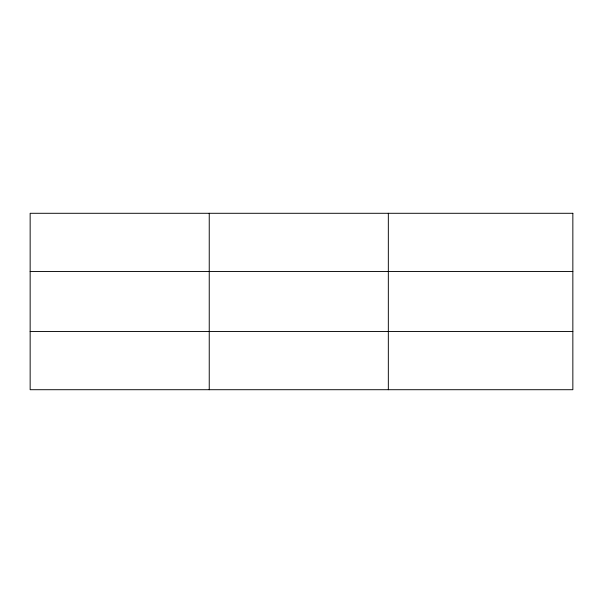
<?xml version="1.0" encoding="UTF-8"?>
<svg xmlns="http://www.w3.org/2000/svg" width="603" height="603" viewBox="0 0 603 603"><rect width="100%" height="100%" fill="white"/><g stroke="black" fill="none" stroke-linecap="round" stroke-linejoin="round"><path stroke-width="0.9" d="M209.241 213.289L209.241 389.711M388.332 213.289L388.332 389.711M30.15 271.508L572.85 271.508M30.15 331.492L572.85 331.492M572.85 213.289L572.85 389.711L30.15 389.711L30.15 213.289L572.85 213.289"/></g></svg>
